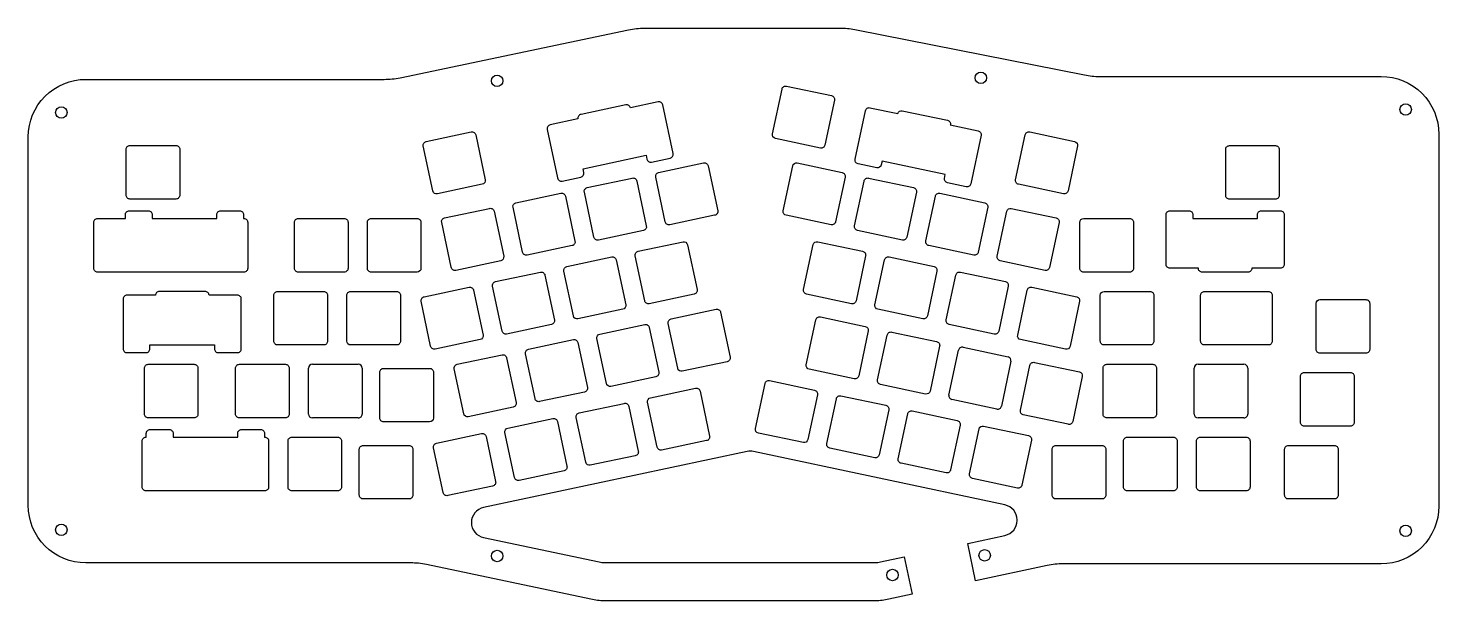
# Model space of a CAD drawing. Header units: millimetres. Extents: x -186 to 182, y -77 to 72.
import ezdxf

# ---------------------------------------------------------------- set-up
doc = ezdxf.new("R2010")
doc.units = ezdxf.units.MM
doc.layers.get('0').update_dxf_attribs({"linetype": 'CONTINUOUS'})

msp = doc.modelspace()

# ---------------------------------------------------------------- linework, layer by layer
for p, q in [((58.02, -10.97), (69.76, -13.46)), ((54.34, -23.47), (56.83, -11.76)), ((70.53, -14.65), (68.04, -26.39)), ((-112.94, -28.44), (-112.94, -16.44)), ((-111.94, -15.44), (-99.94, -15.44)), ((-98.94, -16.44), (-98.94, -28.44)), ((118.38, -28.44), (118.38, -16.44)), ((119.38, -15.44), (131.38, -15.44)), ((132.38, -16.44), (132.38, -28.44)), ((66.85, -27.16), (55.11, -24.66)), ((-99.94, -29.44), (-111.94, -29.44)), ((131.38, -29.44), (119.38, -29.44))]:
    msp.add_line(p, q)
for points in [[(42.65, -65.75), (44.73, -75.53), (38.65, -76.83, -0.058846), (35.14, -77.24), (-35.72, -77.24, -0.058644), (-39.22, -76.83), (-82.12, -67.77, 0.05209), (-86.26, -67.34), (-171.11, -67.34, -0.414214), (-186.15, -52.29), (-186.15, 43.98, -0.414214), (-171.11, 59.03), (-93.14, 59.03, 0.05172), (-89.04, 59.45), (-29.33, 71.97, -0.05172), (-25.23, 72.4), (26.32, 72.4, -0.049115), (30.22, 72.01), (89.76, 60.17, 0.049115), (93.67, 59.79), (167.22, 59.79, -0.414214), (182.27, 44.74), (182.27, -52.54, -0.414214), (167.22, -67.59), (84.17, -67.59, 0.052457), (80.01, -68.03), (61.3, -72.01), (59.22, -62.23), (68.96, -60.15, 0.354063), (72.13, -56.24), (72.13, -56.1, 0.354122), (68.96, -52.19), (3.3, -38.23, 0.105106), (1.63, -38.23), (-67.22, -52.87, 0.810301), (-67.22, -60.7), (-36.99, -67.08, 0.06341), (-35.72, -67.24), (35.14, -67.24, 0.063492), (36.41, -67.08)], [(10.73, 56.5, -0.414506), (11.92, 57.26), (23.65, 54.77, -0.407849), (24.43, 53.61), (21.93, 41.85, -0.414368), (20.74, 41.08), (9.01, 43.57, -0.414103), (8.23, 44.76)], [(-24.76, 39.19), (-24.55, 38.2, 0.414065), (-23.37, 37.43), (-18.48, 38.47, 0.414069), (-17.71, 39.65), (-20.41, 52.37, 0.413947), (-21.6, 53.14), (-28.87, 51.59, 0.413955), (-30.06, 52.36), (-41.77, 49.87, 0.42077), (-42.56, 48.68), (-49.86, 47.13, 0.40975), (-50.61, 45.95), (-47.91, 33.25, 0.418774), (-46.72, 32.46), (-41.83, 33.5, 0.414302), (-41.06, 34.69), (-41.24, 35.68)], [(53.94, 31.98, -0.410825), (53.16, 33.15), (53.35, 34.16), (36.86, 37.67), (36.66, 36.67, -0.414055), (35.47, 35.9), (30.58, 36.94, -0.414172), (29.81, 38.13), (32.52, 50.84, -0.414265), (33.7, 51.61), (40.98, 50.07, -0.409711), (42.15, 50.84), (53.92, 48.34, -0.414259), (54.69, 47.15), (61.96, 45.6, -0.414047), (62.72, 44.42), (60.02, 31.73, -0.421911), (58.83, 30.94)], [(-70.47, 45.3, -0.414214), (-69.28, 44.53), (-66.79, 32.79, -0.414182), (-67.56, 31.61), (-79.29, 29.11, -0.407717), (-80.48, 29.86), (-82.97, 41.62, -0.414186), (-82.2, 42.81)], [(74.23, 44.52, -0.419162), (75.42, 45.3), (87.15, 42.81, -0.414182), (87.92, 41.62), (85.43, 29.88, -0.414214), (84.24, 29.11), (72.51, 31.61, -0.414302), (71.74, 32.79)], [(-160.57, 40.76, -0.414214), (-159.57, 41.76), (-147.57, 41.76, -0.414214), (-146.57, 40.76), (-146.57, 28.76, -0.414214), (-147.57, 27.76), (-159.57, 27.76, -0.414214), (-160.57, 28.76)], [(126.61, 40.71, -0.414214), (127.61, 41.71), (139.61, 41.71, -0.414214), (140.61, 40.71), (140.61, 28.71, -0.414214), (139.61, 27.71), (127.61, 27.71, -0.414214), (126.61, 28.71)], [(-22.26, 33.51, -0.414067), (-21.49, 34.7), (-9.76, 37.19, -0.413936), (-8.57, 36.42), (-6.07, 24.69, -0.420753), (-6.87, 23.5), (-18.58, 21.01, -0.414316), (-19.77, 21.78)], [(13.52, 36.42, -0.414094), (14.7, 37.19), (26.44, 34.7, -0.414284), (27.21, 33.51), (24.72, 21.78, -0.414289), (23.53, 21.01), (11.79, 23.5, -0.406435), (11.02, 24.66)], [(-40.9, 29.55, -0.414271), (-40.13, 30.74), (-28.39, 33.23, -0.414339), (-27.2, 32.46), (-24.71, 20.73, -0.414006), (-25.48, 19.54), (-37.22, 17.04, -0.414258), (-38.4, 17.82)], [(32.15, 32.44, -0.420717), (33.34, 33.23), (45.08, 30.74, -0.407723), (45.85, 29.57), (43.35, 17.82, -0.414183), (42.17, 17.04), (30.43, 19.54, -0.414017), (29.66, 20.73)], [(-59.53, 25.59, -0.414074), (-58.76, 26.78), (-47.02, 29.27, -0.409696), (-45.84, 28.52), (-43.34, 16.77, -0.414332), (-44.11, 15.58), (-55.85, 13.08, -0.422063), (-57.04, 13.88)], [(50.78, 28.48, -0.420766), (51.97, 29.27), (63.71, 26.78, -0.414149), (64.48, 25.59), (61.99, 13.85, -0.414318), (60.8, 13.08), (49.06, 15.58, -0.420753), (48.3, 16.79)], [(-130.9, 24.66, -0.414214), (-129.9, 23.66), (-129.9, 22.66), (-129.82, 22.66, -0.414214), (-128.82, 21.66), (-128.82, 9.66, -0.414214), (-129.82, 8.66), (-168.01, 8.66, -0.414214), (-169.01, 9.66), (-169.01, 21.66, -0.414214), (-168.01, 22.66), (-160.78, 22.66), (-160.78, 23.66, -0.414214), (-159.78, 24.66), (-154.78, 24.66, -0.414214), (-153.78, 23.66), (-153.78, 22.66), (-136.9, 22.66), (-136.9, 23.66, -0.414214), (-135.9, 24.66)], [(-116.62, 21.66, -0.414214), (-115.62, 22.66), (-103.62, 22.66, -0.414214), (-102.62, 21.66), (-102.62, 9.66, -0.414214), (-103.62, 8.66), (-115.62, 8.66, -0.414214), (-116.62, 9.66)], [(-83.57, 9.66, -0.414213), (-84.57, 8.66), (-96.57, 8.66, -0.414214), (-97.57, 9.66), (-97.57, 21.66, -0.414214), (-96.57, 22.66), (-84.57, 22.66, -0.414214), (-83.57, 21.66)], [(-78.16, 21.63, -0.41419), (-77.39, 22.82), (-65.66, 25.31, -0.414287), (-64.47, 24.54), (-61.97, 12.78, -0.407744), (-62.75, 11.62), (-74.48, 9.12, -0.420803), (-75.67, 9.92)], [(69.42, 24.56, -0.407829), (70.61, 25.31), (82.34, 22.82, -0.414179), (83.11, 21.63), (80.62, 9.89, -0.413954), (79.43, 9.12), (67.7, 11.62, -0.414118), (66.93, 12.8)], [(88.52, 21.66, -0.414213), (89.52, 22.66), (101.52, 22.66, -0.414214), (102.52, 21.66), (102.52, 9.66, -0.414214), (101.52, 8.66), (89.52, 8.66, -0.414214), (88.52, 9.66)], [(140.91, 24.66, -0.414214), (141.91, 23.66), (141.91, 10.66, -0.414214), (140.91, 9.66), (133.47, 9.66, -0.414214), (132.47, 8.66), (120.47, 8.66, -0.414214), (119.47, 9.66), (112.03, 9.66, -0.414214), (111.03, 10.66), (111.03, 23.66, -0.414214), (112.03, 24.66), (117.03, 24.66, -0.414214), (118.03, 23.66), (118.04, 22.65), (134.91, 22.65), (134.91, 23.66, -0.414214), (135.91, 24.66)], [(-15.12, 16.58, -0.41411), (-13.93, 15.81), (-11.43, 4.08, -0.418721), (-12.22, 2.89), (-23.94, 0.4, -0.414265), (-25.13, 1.17), (-27.62, 12.9, -0.414231), (-26.85, 14.09)], [(31.77, 14.09, -0.42074), (32.56, 12.9), (30.07, 1.17, -0.414291), (28.88, 0.4), (17.14, 2.89, -0.414006), (16.37, 4.08), (18.87, 15.84, -0.407769), (20.05, 16.58)], [(-46.26, 8.94, -0.414099), (-45.49, 10.13), (-33.75, 12.62, -0.414109), (-32.56, 11.85), (-30.07, 0.12, -0.414087), (-30.84, -1.07), (-42.58, -3.57, -0.414175), (-43.76, -2.8)], [(37.5, 11.85, -0.413962), (38.69, 12.62), (50.43, 10.13, -0.414099), (51.2, 8.94), (48.7, -2.79, -0.414197), (47.52, -3.56), (35.78, -1.07, -0.414089), (35.01, 0.12)], [(-64.89, 4.98, -0.414279), (-64.12, 6.17), (-52.38, 8.66, -0.414524), (-51.2, 7.89), (-48.7, -3.87, -0.407697), (-49.47, -5.03), (-61.21, -7.53, -0.409602), (-62.39, -6.77)], [(56.13, 7.87, -0.420754), (57.32, 8.66), (69.06, 6.17, -0.414013), (69.83, 4.98), (67.33, -6.78, -0.407636), (66.15, -7.53), (54.41, -5.03, -0.414406), (53.64, -3.84)], [(-83.52, 1.02, -0.420813), (-82.73, 2.21), (-71.02, 4.7, -0.414214), (-69.83, 3.93), (-67.34, -7.81, -0.414174), (-68.11, -8.99), (-79.84, -11.49, -0.420871), (-81.04, -10.69)], [(74.77, 3.92, -0.418875), (75.96, 4.7), (87.69, 2.21, -0.414076), (88.46, 1.02), (85.97, -10.72, -0.413911), (84.78, -11.49), (73.04, -8.99, -0.414166), (72.28, -7.81)], [(-137.51, -10.39), (-137.49, -11.39, 0.414214), (-136.49, -12.39), (-131.49, -12.39, 0.414214), (-130.49, -11.39), (-130.49, 1.61, 0.414214), (-131.49, 2.61), (-138.93, 2.61, 0.414214), (-139.93, 3.61), (-151.93, 3.61, 0.414214), (-152.93, 2.61), (-160.37, 2.61, 0.414214), (-161.37, 1.61), (-161.37, -11.39, 0.414214), (-160.37, -12.39), (-155.37, -12.39, 0.414214), (-154.37, -11.39), (-154.37, -10.39)], [(-121.98, 2.61, -0.414214), (-120.98, 3.61), (-108.98, 3.61, -0.414214), (-107.98, 2.61), (-107.98, -9.39, -0.414214), (-108.98, -10.39), (-120.98, -10.39, -0.414214), (-121.98, -9.39)], [(-102.93, 2.61, -0.414214), (-101.93, 3.61), (-89.93, 3.61, -0.414214), (-88.93, 2.61), (-88.93, -9.39, -0.414214), (-89.93, -10.39), (-101.93, -10.39, -0.414213), (-102.93, -9.39)], [(106.87, 3.61, -0.414214), (107.87, 2.61), (107.87, -9.39, -0.414214), (106.87, -10.39), (94.87, -10.39, -0.414214), (93.87, -9.39), (93.87, 2.61, -0.414213), (94.87, 3.61)], [(120.07, 2.61, -0.414214), (121.07, 3.61), (137.77, 3.61, -0.414214), (138.77, 2.61), (138.77, -9.39, -0.414214), (137.77, -10.39), (121.07, -10.39, -0.414214), (120.07, -9.39)], [(150.23, 0.47, -0.414213), (151.23, 1.47), (163.23, 1.47, -0.414214), (164.23, 0.47), (164.23, -11.53, -0.414214), (163.23, -12.53), (151.23, -12.53, -0.414214), (150.23, -11.53)], [(-6.5, -1.07, -0.414358), (-5.31, -1.84), (-2.81, -13.57, -0.418809), (-3.6, -14.76), (-15.32, -17.26, -0.41412), (-16.51, -16.48), (-19, -4.75, -0.409545), (-18.25, -3.56)], [(32.49, -5.54, -0.41418), (33.26, -6.73), (30.77, -18.46, -0.414234), (29.58, -19.23), (17.84, -16.74, -0.414078), (17.07, -15.55), (19.57, -3.82, -0.414245), (20.75, -3.05)], [(-37.64, -8.71, -0.414172), (-36.87, -7.52), (-25.13, -5.03, -0.414298), (-23.94, -5.8), (-21.45, -17.53, -0.414214), (-22.22, -18.72), (-33.98, -21.22, -0.407902), (-35.14, -20.44)], [(38.2, -7.8, -0.420735), (39.39, -7.01), (51.1, -9.5, -0.420752), (51.9, -10.69), (49.4, -22.42, -0.407864), (48.24, -23.2), (36.48, -20.7, -0.414214), (35.71, -19.51)], [(-56.27, -12.67, -0.414287), (-55.5, -11.48), (-43.76, -8.99, -0.407752), (-42.58, -9.74), (-40.08, -21.49, -0.414383), (-40.85, -22.68), (-52.59, -25.18, -0.41429), (-53.78, -24.41)], [(-74.9, -16.63, -0.414108), (-74.13, -15.44), (-62.4, -12.95, -0.414242), (-61.21, -13.72), (-58.72, -25.43, -0.420879), (-59.49, -26.64), (-71.22, -29.14, -0.407869), (-72.41, -28.39)], [(-155.81, -16.44, -0.414214), (-154.81, -15.44), (-142.81, -15.44, -0.414214), (-141.81, -16.44), (-141.81, -28.44, -0.414369), (-142.81, -29.44), (-154.81, -29.44, -0.414214), (-155.81, -28.44)], [(-117.99, -28.44, -0.414214), (-118.99, -29.44), (-130.99, -29.44, -0.41434), (-131.99, -28.44), (-131.99, -16.44, -0.414366), (-130.99, -15.44), (-118.99, -15.44, -0.414214), (-117.99, -16.44)], [(-94.31, -17.5, -0.414214), (-93.31, -16.5), (-81.31, -16.5, -0.414214), (-80.31, -17.5), (-80.31, -29.5, -0.414213), (-81.31, -30.5), (-93.31, -30.5, -0.414214), (-94.31, -29.5)], [(75.47, -15.72, -0.420727), (76.66, -14.93), (88.39, -17.42, -0.414043), (89.16, -18.61), (86.67, -30.35, -0.414214), (85.48, -31.12), (73.75, -28.62, -0.414154), (72.98, -27.44)], [(94.57, -16.44, -0.414214), (95.57, -15.44), (107.57, -15.44, -0.414214), (108.57, -16.44), (108.57, -28.44, -0.414335), (107.57, -29.44), (95.57, -29.44, -0.414214), (94.57, -28.44)], [(146.16, -18.58, -0.414214), (147.16, -17.58), (159.16, -17.58, -0.414214), (160.16, -18.58), (160.16, -30.58, -0.414278), (159.16, -31.58), (147.16, -31.58, -0.414291), (146.16, -30.58)], [(-24.36, -25.36, -0.414207), (-23.59, -24.17), (-11.86, -21.68, -0.414354), (-10.67, -22.45), (-8.17, -34.18, -0.421284), (-8.97, -35.37), (-20.71, -37.87, -0.407206), (-21.87, -37.09)], [(6.29, -20.47, -0.413909), (7.47, -19.7), (19.21, -22.19, -0.420832), (19.98, -23.4), (17.49, -35.11, -0.414119), (16.3, -35.88), (4.56, -33.39, -0.414157), (3.79, -32.2)], [(-43, -29.32, -0.414255), (-42.23, -28.13), (-30.49, -25.64, -0.420657), (-29.3, -26.43), (-26.81, -38.14, -0.42127), (-27.6, -39.34), (-39.34, -41.83, -0.407183), (-40.5, -41.05)], [(37.85, -26.15, -0.414175), (38.62, -27.34), (36.12, -39.07, -0.414173), (34.94, -39.85), (23.22, -37.36, -0.421276), (22.43, -36.16), (24.92, -24.43, -0.414528), (26.11, -23.66)], [(43.56, -28.39, -0.414517), (44.74, -27.62), (56.48, -30.11, -0.414266), (57.25, -31.3), (54.76, -43.04, -0.41428), (53.57, -43.81), (41.83, -41.31, -0.414242), (41.06, -40.13)], [(-125.44, -32.49, -0.414214), (-124.44, -33.49), (-124.44, -34.49), (-124.35, -34.49, -0.414214), (-123.35, -35.49), (-123.35, -47.49, -0.414214), (-124.35, -48.49), (-155.4, -48.49, -0.414214), (-156.4, -47.49), (-156.4, -35.49, -0.414214), (-155.4, -34.49), (-155.31, -34.49), (-155.31, -33.49, -0.414214), (-154.31, -32.49), (-149.31, -32.49, -0.414214), (-148.31, -33.49), (-148.31, -34.49), (-131.44, -34.49), (-131.44, -33.49, -0.414214), (-130.44, -32.49)], [(-61.63, -33.28, -0.41419), (-60.86, -32.09), (-49.12, -29.6, -0.420851), (-47.93, -30.39), (-45.45, -42.09, -0.41718), (-46.21, -43.29), (-57.95, -45.79, -0.414272), (-59.14, -45.02)], [(62.19, -32.34, -0.410521), (63.38, -31.58), (75.11, -34.07, -0.414173), (75.88, -35.26), (73.39, -47, -0.414214), (72.2, -47.77), (60.47, -45.27, -0.414197), (59.69, -44.09)], [(-118.3, -35.49, -0.414214), (-117.3, -34.49), (-105.3, -34.49, -0.414214), (-104.3, -35.49), (-104.3, -47.49, -0.414214), (-105.3, -48.49), (-117.3, -48.49, -0.414214), (-118.3, -47.49)], [(-85.67, -49.63, -0.414214), (-86.67, -50.63), (-98.67, -50.63, -0.414214), (-99.67, -49.63), (-99.67, -37.63, -0.414214), (-98.67, -36.63), (-86.67, -36.63, -0.414214), (-85.67, -37.63)], [(-80.26, -37.24, -0.414233), (-79.49, -36.05), (-67.76, -33.56, -0.41399), (-66.57, -34.33), (-64.08, -46.05, -0.419043), (-64.85, -47.25), (-76.58, -49.75, -0.414471), (-77.77, -48.98)], [(81.29, -37.63, -0.414214), (82.29, -36.63), (94.29, -36.63, -0.414214), (95.29, -37.63), (95.29, -49.63, -0.414214), (94.29, -50.63), (82.29, -50.63, -0.414213), (81.29, -49.63)], [(113.93, -47.49, -0.414214), (112.93, -48.49), (100.93, -48.49, -0.414214), (99.93, -47.49), (99.93, -35.49, -0.414214), (100.93, -34.49), (112.93, -34.49, -0.414214), (113.93, -35.49)], [(118.98, -35.49, -0.414214), (119.98, -34.49), (131.98, -34.49, -0.414214), (132.98, -35.49), (132.98, -47.49, -0.414214), (131.98, -48.49), (119.98, -48.49, -0.414214), (118.98, -47.49)], [(156, -49.63, -0.414214), (155, -50.63), (143, -50.63, -0.414214), (142, -49.63), (142, -37.63, -0.414214), (143, -36.63), (155, -36.63, -0.414214), (156, -37.63)]]:
    msp.add_lwpolyline(points, format="xyb", close=True)
for centre in [(-63.69, 58.64), (62.67, 59.44), (-177.5, 50.38), (173.62, 51.14), (-177.5, -58.69), (173.62, -58.94), (-63.66, -65.53), (63.65, -65.37), (39.57, -70.5)]:
    msp.add_circle(centre, 1.5)
for centre, start, end in [((57.81, -11.94), 78.022, 169.2851), ((69.55, -14.44), -11.9946, 77.9951), ((-111.94, -16.44), 90, 180), ((-99.94, -16.44), 0, 90), ((119.38, -16.44), 90, 180), ((131.38, -16.44), 0, 90), ((55.32, -23.68), 168.0169, 258), ((-111.94, -28.44), 180.0001, 270.0001), ((-99.94, -28.44), -90, 0.0573), ((67.06, -26.18), 257.9846, 347.9881), ((119.38, -28.44), 180, 270), ((131.38, -28.44), -90, 0.0573)]:
    msp.add_arc(centre, 1, start, end)

doc.saveas('drawing.dxf')
